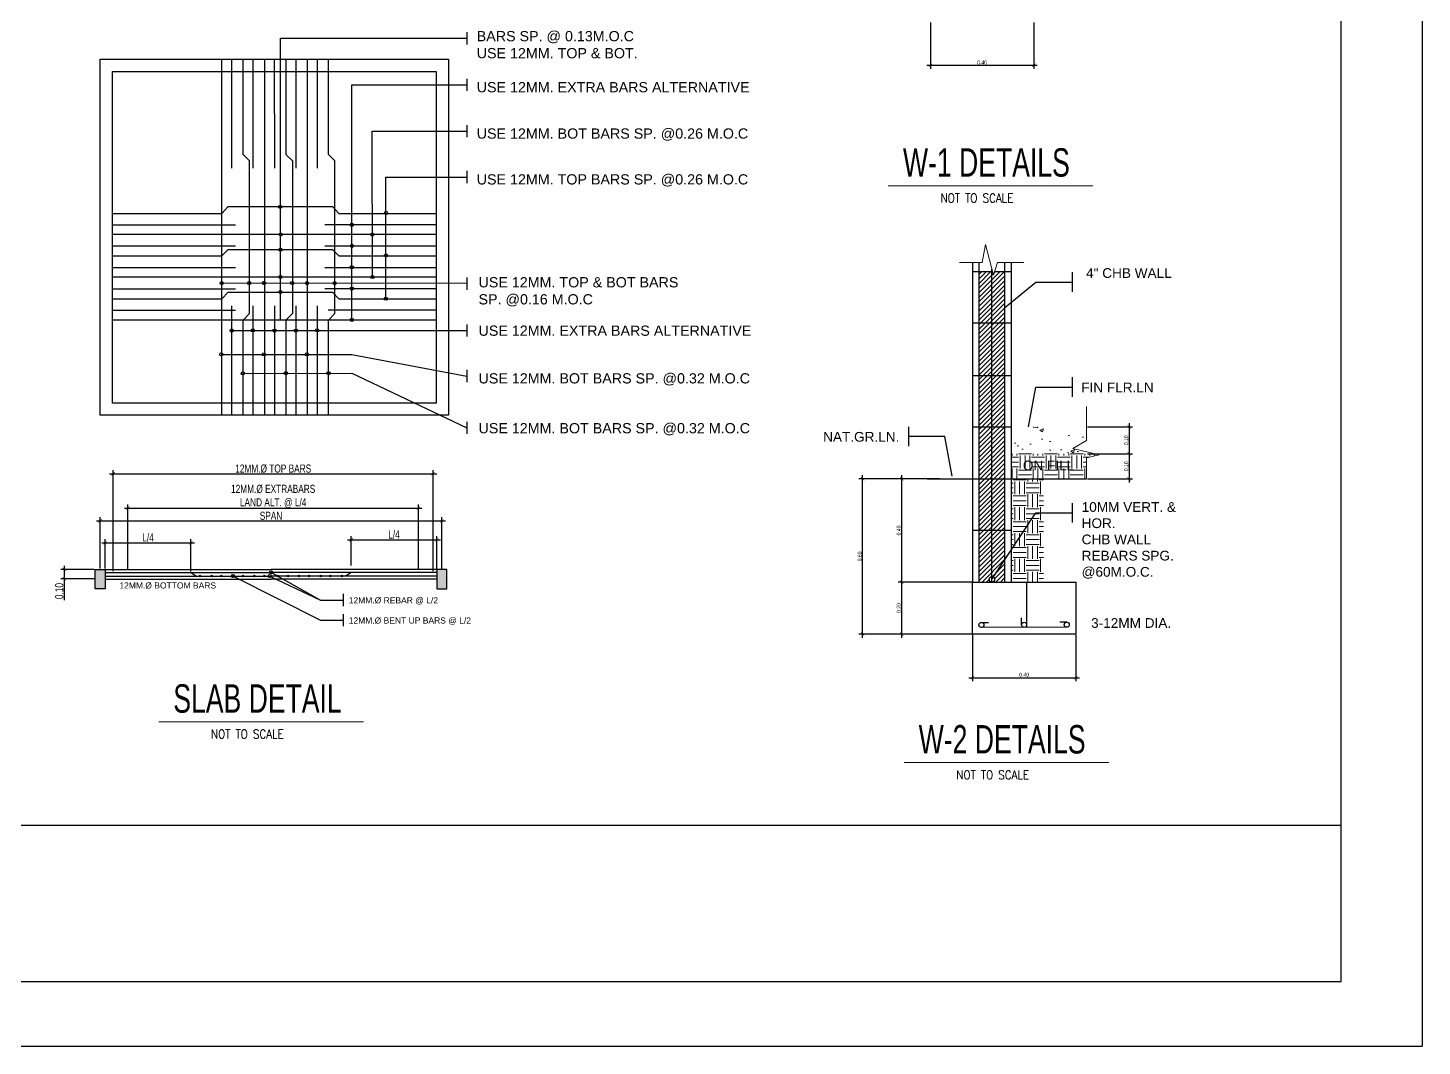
# Model space of a CAD drawing. Header units: millimetres. Extents: x -248340 to 456025, y 261499 to 1049645.
# Drawn here: x 60370 to 103492, y 292260 to 323761 of the extents above; entities that cross this region are included whole.
import ezdxf

# ---------------------------------------------------------------- set-up
doc = ezdxf.new("R2010")
doc.units = ezdxf.units.MM
doc.header["$LTSCALE"] = 8
doc.header["$MEASUREMENT"] = 0
doc.header["$PDMODE"] = 3
doc.header["$PDSIZE"] = 0.3125
doc.layers.get('0').update_dxf_attribs({"linetype": 'CONTINUOUS'})
doc.layers.get('DEFPOINTS').update_dxf_attribs({"color": 8, "linetype": 'CONTINUOUS'})
for name, color, linetype, lineweight in [('10. Rebar', 10, 'CONTINUOUS', 25), ('12. Dimension', 251, 'CONTINUOUS', 5), ('13. Text', 2, 'CONTINUOUS', 5), ('9. Ground', 26, 'CONTINUOUS', 5), ('DIM', 2, 'CONTINUOUS', 25), ('S_wall', 251, 'CONTINUOUS', 0)]:
    doc.layers.add(name, color=color, linetype=linetype, lineweight=lineweight)
doc.layers.add('MARK', color=7, linetype='CONTINUOUS')
doc.layers.add('TEXT', color=2, linetype='CONTINUOUS')
doc.layers.add('mv', color=30, linetype='CONTINUOUS', plot=False)
doc.styles.add('ARIAL', font='arial.ttf')
doc.styles.add('EN-SCL-DIM', font='swisscl.ttf')
doc.styles.add('ROMANS', font='ROMANS', dxfattribs={"width": 0.8, "bigfont": 'BIGFONT'})
doc.styles.get("Standard").update_dxf_attribs({"font": 'txt.shx', "width": 0.7, "bigfont": 'extfont.shx'})
doc.dimstyles.new('JEMAR 1-0030', dxfattribs={"dimtxt": 0.06, "dimasz": 0.045, "dimexe": 0.045, "dimexo": 0.03, "dimgap": 0.03, "dimtad": 1, "dimzin": 1, "dimdsep": 46, "dimtxsty": 'ARIAL', "dimblk": 'DOTBLANK', "dimcen": 0.15, "dimclrd": 7, "dimclre": 7, "dimadec": 0, "dimazin": 0, "dimtfac": 1, "dimtmove": 0, "dimatfit": 3, "dimldrblk": 'OPEN90', "dimfxl": 1, "dimarcsym": 0})
doc.dimstyles.new('SC50', dxfattribs={"dimscale": 0.5, "dimtxt": 250, "dimasz": 200, "dimexe": 220, "dimexo": 50, "dimgap": 50, "dimtad": 1, "dimdec": 0, "dimrnd": 1, "dimzin": 0, "dimdsep": 46, "dimlunit": 6, "dimtxsty": 'EN-SCL-DIM', "dimblk": 'ARCHTICK', "dimcen": 100, "dimdle": 220, "dimclrd": 1, "dimclre": 1, "dimclrt": 3, "dimadec": 0, "dimazin": 0, "dimtfac": 1, "dimtdec": 0, "dimtofl": 0, "dimtmove": 0, "dimatfit": 3, "dimldrblk": 'OPEN90', "dimfxl": 1, "dimtolj": 1, "dimtzin": 0, "dimarcsym": 1})

# ---------------------------------------------------------------- blocks, each defined once
blk = doc.blocks.new('_ArchTick')
at = {"color": 0, "linetype": 'ByBlock', "const_width": 0.15}
blk.add_lwpolyline([(-0.5, -0.5), (0.5, 0.5)], dxfattribs=at)
blk = doc.blocks.new('*D817')
at = {"layer": 'DEFPOINTS', "color": 0, "lineweight": 30, "ltscale": 1.25, "transparency": 16777216}
for p in [(61494, 306721), (62450, 307009), (62450, 306721)]:
    blk.add_point(p, dxfattribs=at)
at = {"layer": 'DIM', "color": 1, "lineweight": -2, "ltscale": 1.25, "transparency": 16777216}
for p, q in [((61494, 307119), (61494, 306721)), ((62425, 307009), (61384, 307009)), ((62425, 306721), (61384, 306721)), ((61494, 306721), (61494, 306055))]:
    blk.add_line(p, q, dxfattribs=at)
at = {"layer": 'DIM', "color": 1, "lineweight": -2, "ltscale": 1.25, "transparency": 16777216, "xscale": 100, "yscale": 100, "zscale": 100}
for p, rotation in [((61494, 307009), 90), ((61494, 306721), 270)]:
    blk.add_blockref('_ArchTick', p, dxfattribs=dict(at, rotation=rotation))
at = {"layer": 'DIM', "color": 3, "lineweight": -3, "ltscale": 1.25, "transparency": 16777216, "insert": (61341, 306338), "char_height": 125, "attachment_point": 5, "rotation": 90, "style": 'EN-SCL-DIM'}
blk.add_mtext('\\A1;{\\H2x;0.10}', dxfattribs=at)
blk = doc.blocks.new('_Open90')
at = {"color": 0, "linetype": 'ByBlock', "lineweight": -2}
for p, q in [((0, 0), (-1, 0)), ((-0.5, 0.5), (0, 0)), ((0, 0), (-0.5, -0.5))]:
    blk.add_line(p, q, dxfattribs=at)
blk = doc.blocks.new('*D818')
at = {"layer": 'DEFPOINTS', "color": 0, "lineweight": 30, "ltscale": 1.25, "transparency": 16777216}
for p in [(73174, 308511), (62606, 307009), (73174, 307009)]:
    blk.add_point(p, dxfattribs=at)
at = {"layer": 'DIM', "color": 1, "lineweight": -2, "ltscale": 1.25, "transparency": 16777216}
for p, q in [((62496, 308511), (73284, 308511)), ((62606, 307034), (62606, 308621)), ((73174, 307034), (73174, 308621))]:
    blk.add_line(p, q, dxfattribs=at)
at = {"layer": 'DIM', "color": 1, "lineweight": -2, "ltscale": 1.25, "transparency": 16777216, "xscale": 100, "yscale": 100, "zscale": 100, "rotation": 180}
blk.add_blockref('_ArchTick', (62606, 308511), dxfattribs=at)
at = {"layer": 'DIM', "color": 1, "lineweight": -2, "ltscale": 1.25, "transparency": 16777216, "xscale": 100, "yscale": 100, "zscale": 100}
blk.add_blockref('_ArchTick', (73174, 308511), dxfattribs=at)
at = {"layer": 'DIM', "color": 3, "lineweight": -3, "ltscale": 1.25, "transparency": 16777216, "insert": (67890, 308666), "char_height": 125, "attachment_point": 5, "style": 'EN-SCL-DIM'}
blk.add_mtext('\\A1;{\\H2x;SPAN}', dxfattribs=at)
blk = doc.blocks.new('*D819')
at = {"layer": 'DEFPOINTS', "color": 0, "lineweight": 30, "ltscale": 1.25, "transparency": 16777216}
for p in [(65412, 307829), (62762, 307009), (65412, 306917)]:
    blk.add_point(p, dxfattribs=at)
at = {"layer": 'DIM', "color": 1, "lineweight": -2, "ltscale": 1.25, "transparency": 16777216}
for p, q in [((62762, 307034), (62762, 307939)), ((65412, 306942), (65412, 307939)), ((62652, 307829), (65522, 307829))]:
    blk.add_line(p, q, dxfattribs=at)
at = {"layer": 'DIM', "color": 1, "lineweight": -2, "ltscale": 1.25, "transparency": 16777216, "xscale": 100, "yscale": 100, "zscale": 100, "rotation": 180}
blk.add_blockref('_ArchTick', (62762, 307829), dxfattribs=at)
at = {"layer": 'DIM', "color": 1, "lineweight": -2, "ltscale": 1.25, "transparency": 16777216, "xscale": 100, "yscale": 100, "zscale": 100}
blk.add_blockref('_ArchTick', (65412, 307829), dxfattribs=at)
at = {"layer": 'DIM', "color": 3, "lineweight": -3, "ltscale": 1.25, "transparency": 16777216, "insert": (64087, 307995), "char_height": 125, "attachment_point": 5, "style": 'EN-SCL-DIM'}
blk.add_mtext('\\A1;{\\H2x;L/4}', dxfattribs=at)
blk = doc.blocks.new('*D814')
at = {"layer": 'DEFPOINTS', "color": 0, "lineweight": 30, "ltscale": 1.25, "transparency": 16777216}
for p in [(72905, 309966), (63009, 306924), (72905, 306931)]:
    blk.add_point(p, dxfattribs=at)
at = {"layer": 'DIM', "color": 1, "lineweight": -2, "ltscale": 1.25, "transparency": 16777216}
for p, q in [((63009, 306949), (63009, 310076)), ((72905, 306956), (72905, 310076)), ((62899, 309966), (73015, 309966))]:
    blk.add_line(p, q, dxfattribs=at)
at = {"layer": 'DIM', "color": 1, "lineweight": -2, "ltscale": 1.25, "transparency": 16777216, "xscale": 100, "yscale": 100, "zscale": 100, "rotation": 180}
blk.add_blockref('_ArchTick', (63009, 309966), dxfattribs=at)
at = {"layer": 'DIM', "color": 1, "lineweight": -2, "ltscale": 1.25, "transparency": 16777216, "xscale": 100, "yscale": 100, "zscale": 100}
blk.add_blockref('_ArchTick', (72905, 309966), dxfattribs=at)
at = {"layer": 'DIM', "color": 3, "lineweight": -3, "ltscale": 1.25, "transparency": 16777216, "insert": (67957, 310123), "char_height": 125, "attachment_point": 5, "style": 'EN-SCL-DIM'}
blk.add_mtext('\\A1;{\\H2x;12MM.%%C TOP BARS}', dxfattribs=at)
blk = doc.blocks.new('*D815')
at = {"layer": 'DEFPOINTS', "color": 0, "lineweight": 30, "ltscale": 1.25, "transparency": 16777216}
for p in [(73018, 307922), (70368, 307102), (73018, 307009)]:
    blk.add_point(p, dxfattribs=at)
at = {"layer": 'DIM', "color": 1, "lineweight": -2, "ltscale": 1.25, "transparency": 16777216}
for p, q in [((70258, 307922), (73128, 307922)), ((70368, 307127), (70368, 308032)), ((73018, 307034), (73018, 308032))]:
    blk.add_line(p, q, dxfattribs=at)
at = {"layer": 'DIM', "color": 1, "lineweight": -2, "ltscale": 1.25, "transparency": 16777216, "xscale": 100, "yscale": 100, "zscale": 100, "rotation": 180}
blk.add_blockref('_ArchTick', (70368, 307922), dxfattribs=at)
at = {"layer": 'DIM', "color": 1, "lineweight": -2, "ltscale": 1.25, "transparency": 16777216, "xscale": 100, "yscale": 100, "zscale": 100}
blk.add_blockref('_ArchTick', (73018, 307922), dxfattribs=at)
at = {"layer": 'DIM', "color": 3, "lineweight": -3, "ltscale": 1.25, "transparency": 16777216, "insert": (71693, 308087), "char_height": 125, "attachment_point": 5, "style": 'EN-SCL-DIM'}
blk.add_mtext('\\A1;{\\H2x;L/4}', dxfattribs=at)
blk = doc.blocks.new('*D816')
at = {"layer": 'DEFPOINTS', "color": 0, "lineweight": 30, "ltscale": 1.25, "transparency": 16777216}
for p in [(72448, 308904), (63465, 306989), (72448, 306982)]:
    blk.add_point(p, dxfattribs=at)
at = {"layer": 'DIM', "color": 1, "lineweight": -2, "ltscale": 1.25, "transparency": 16777216}
for p, q in [((63355, 308904), (72558, 308904)), ((63465, 307014), (63465, 309014)), ((72448, 307007), (72448, 309014))]:
    blk.add_line(p, q, dxfattribs=at)
at = {"layer": 'DIM', "color": 1, "lineweight": -2, "ltscale": 1.25, "transparency": 16777216, "xscale": 100, "yscale": 100, "zscale": 100, "rotation": 180}
blk.add_blockref('_ArchTick', (63465, 308904), dxfattribs=at)
at = {"layer": 'DIM', "color": 1, "lineweight": -2, "ltscale": 1.25, "transparency": 16777216, "xscale": 100, "yscale": 100, "zscale": 100}
blk.add_blockref('_ArchTick', (72448, 308904), dxfattribs=at)
at = {"layer": 'DIM', "color": 3, "lineweight": -3, "ltscale": 1.25, "transparency": 16777216, "insert": (67956, 309266), "char_height": 125, "attachment_point": 5, "style": 'EN-SCL-DIM'}
blk.add_mtext('\\A1;{\\H2x;12MM.%%C EXTRABARS\\PLAND ALT. @ L/4}', dxfattribs=at)
blk = doc.blocks.new('_DOTBLANK')
at = {"color": 0, "linetype": 'ByBlock', "lineweight": -2}
blk.add_line((-0.5, 0), (-1, 0), dxfattribs=at)
blk.add_circle((0, 0), 0.5, dxfattribs=at)
blk = doc.blocks.new('*D845')
at = {"layer": 'DEFPOINTS', "color": 0, "lineweight": 30, "ltscale": 1.25, "transparency": 16777216}
for p in [(88283, 323952), (91480, 323952), (91480, 322603)]:
    blk.add_point(p, dxfattribs=at)
at = {"layer": 'DIM', "color": 1, "lineweight": -2, "ltscale": 1.25, "transparency": 16777216}
for p, q in [((88283, 323927), (88283, 322493)), ((91480, 323927), (91480, 322493)), ((88173, 322603), (91590, 322603))]:
    blk.add_line(p, q, dxfattribs=at)
at = {"layer": 'DIM', "color": 1, "lineweight": -2, "ltscale": 1.25, "transparency": 16777216, "xscale": 100, "yscale": 100, "zscale": 100, "rotation": 180}
blk.add_blockref('_ArchTick', (88283, 322603), dxfattribs=at)
at = {"layer": 'DIM', "color": 1, "lineweight": -2, "ltscale": 1.25, "transparency": 16777216, "xscale": 100, "yscale": 100, "zscale": 100}
blk.add_blockref('_ArchTick', (91480, 322603), dxfattribs=at)
at = {"layer": 'DIM', "color": 3, "ltscale": 1.25, "transparency": 16777216, "insert": (89882, 322692), "char_height": 125, "attachment_point": 5, "style": 'EN-SCL-DIM'}
blk.add_mtext('\\A1;0.40', dxfattribs=at)
blk = doc.blocks.new('*D842')
at = {"layer": 'DEFPOINTS', "color": 0, "lineweight": 30, "ltscale": 1.25, "transparency": 16777216}
for p in [(93115, 311418), (93115, 310587), (94429, 310587)]:
    blk.add_point(p, dxfattribs=at)
at = {"layer": 'DIM', "color": 1, "lineweight": -2, "ltscale": 1.25, "transparency": 16777216}
for p, q in [((93140, 311418), (94539, 311418)), ((94429, 311528), (94429, 310477)), ((93140, 310587), (94539, 310587))]:
    blk.add_line(p, q, dxfattribs=at)
at = {"layer": 'DIM', "color": 1, "lineweight": -2, "ltscale": 1.25, "transparency": 16777216, "xscale": 100, "yscale": 100, "zscale": 100}
for p, rotation in [((94429, 311418), 90), ((94429, 310587), 270)]:
    blk.add_blockref('_ArchTick', p, dxfattribs=dict(at, rotation=rotation))
at = {"layer": 'DIM', "color": 3, "ltscale": 1.25, "transparency": 16777216, "insert": (94340, 311003), "char_height": 125, "attachment_point": 5, "rotation": 90, "style": 'EN-SCL-DIM'}
blk.add_mtext('\\A1;0.10', dxfattribs=at)
blk = doc.blocks.new('*D843')
at = {"layer": 'DEFPOINTS', "color": 0, "lineweight": 30, "ltscale": 1.25, "transparency": 16777216}
for p in [(93115, 310587), (93115, 309811), (94429, 309811)]:
    blk.add_point(p, dxfattribs=at)
at = {"layer": 'DIM', "color": 1, "lineweight": -2, "ltscale": 1.25, "transparency": 16777216}
for p, q in [((93140, 310587), (94539, 310587)), ((94429, 310697), (94429, 309701)), ((93140, 309811), (94539, 309811))]:
    blk.add_line(p, q, dxfattribs=at)
at = {"layer": 'DIM', "color": 1, "lineweight": -2, "ltscale": 1.25, "transparency": 16777216, "xscale": 100, "yscale": 100, "zscale": 100}
for p, rotation in [((94429, 310587), 90), ((94429, 309811), 270)]:
    blk.add_blockref('_ArchTick', p, dxfattribs=dict(at, rotation=rotation))
at = {"layer": 'DIM', "color": 3, "ltscale": 1.25, "transparency": 16777216, "insert": (94340, 310199), "char_height": 125, "attachment_point": 5, "rotation": 90, "style": 'EN-SCL-DIM'}
blk.add_mtext('\\A1;0.10', dxfattribs=at)
blk = doc.blocks.new('*D848')
at = {"layer": 'DEFPOINTS', "color": 0, "lineweight": 30, "ltscale": 1.25, "transparency": 16777216}
for p in [(89585, 305006), (92782, 305006), (92782, 303657)]:
    blk.add_point(p, dxfattribs=at)
at = {"layer": 'DIM', "color": 1, "lineweight": -2, "ltscale": 1.25, "transparency": 16777216}
for p, q in [((89585, 304981), (89585, 303547)), ((92782, 304981), (92782, 303547)), ((89475, 303657), (92892, 303657))]:
    blk.add_line(p, q, dxfattribs=at)
at = {"layer": 'DIM', "color": 1, "lineweight": -2, "ltscale": 1.25, "transparency": 16777216, "xscale": 100, "yscale": 100, "zscale": 100, "rotation": 180}
blk.add_blockref('_ArchTick', (89585, 303657), dxfattribs=at)
at = {"layer": 'DIM', "color": 1, "lineweight": -2, "ltscale": 1.25, "transparency": 16777216, "xscale": 100, "yscale": 100, "zscale": 100}
blk.add_blockref('_ArchTick', (92782, 303657), dxfattribs=at)
at = {"layer": 'DIM', "color": 3, "ltscale": 1.25, "transparency": 16777216, "insert": (91184, 303746), "char_height": 125, "attachment_point": 5, "style": 'EN-SCL-DIM'}
blk.add_mtext('\\A1;0.40', dxfattribs=at)
blk = doc.blocks.new('*D849')
at = {"layer": 'DEFPOINTS', "color": 0, "lineweight": 30, "ltscale": 1.25, "transparency": 16777216}
for p in [(87395, 306614), (89585, 306614), (89585, 305006)]:
    blk.add_point(p, dxfattribs=at)
at = {"layer": 'DIM', "color": 1, "lineweight": -2, "ltscale": 1.25, "transparency": 16777216}
for p, q in [((89560, 306614), (87285, 306614)), ((87395, 304896), (87395, 306724)), ((89560, 305006), (87285, 305006))]:
    blk.add_line(p, q, dxfattribs=at)
at = {"layer": 'DIM', "color": 1, "lineweight": -2, "ltscale": 1.25, "transparency": 16777216, "xscale": 100, "yscale": 100, "zscale": 100}
for p, rotation in [((87395, 306614), 90), ((87395, 305006), 270)]:
    blk.add_blockref('_ArchTick', p, dxfattribs=dict(at, rotation=rotation))
at = {"layer": 'DIM', "color": 3, "ltscale": 1.25, "transparency": 16777216, "insert": (87306, 305810), "char_height": 125, "attachment_point": 5, "rotation": 90, "style": 'EN-SCL-DIM'}
blk.add_mtext('\\A1;0.20', dxfattribs=at)
blk = doc.blocks.new('*D844')
at = {"layer": 'DEFPOINTS', "color": 0, "lineweight": 30, "ltscale": 1.25, "transparency": 16777216}
for p in [(87395, 309811), (88587, 309811), (89585, 306614)]:
    blk.add_point(p, dxfattribs=at)
at = {"layer": 'DIM', "color": 1, "lineweight": -2, "ltscale": 1.25, "transparency": 16777216}
for p, q in [((88562, 309811), (87285, 309811)), ((87395, 306504), (87395, 309921)), ((89560, 306614), (87285, 306614))]:
    blk.add_line(p, q, dxfattribs=at)
at = {"layer": 'DIM', "color": 1, "lineweight": -2, "ltscale": 1.25, "transparency": 16777216, "xscale": 100, "yscale": 100, "zscale": 100}
for p, rotation in [((87395, 309811), 90), ((87395, 306614), 270)]:
    blk.add_blockref('_ArchTick', p, dxfattribs=dict(at, rotation=rotation))
at = {"layer": 'DIM', "color": 3, "ltscale": 1.25, "transparency": 16777216, "insert": (87306, 308212), "char_height": 125, "attachment_point": 5, "rotation": 90, "style": 'EN-SCL-DIM'}
blk.add_mtext('\\A1;0.40', dxfattribs=at)
blk = doc.blocks.new('*D850')
at = {"layer": 'DEFPOINTS', "color": 0, "lineweight": 30, "ltscale": 1.25, "transparency": 16777216}
for p in [(86185, 309811), (88587, 309811), (89585, 305006)]:
    blk.add_point(p, dxfattribs=at)
at = {"layer": 'DIM', "color": 1, "lineweight": -2, "ltscale": 1.25, "transparency": 16777216}
for p, q in [((88562, 309811), (86075, 309811)), ((86185, 304896), (86185, 309921)), ((89560, 305006), (86075, 305006))]:
    blk.add_line(p, q, dxfattribs=at)
at = {"layer": 'DIM', "color": 1, "lineweight": -2, "ltscale": 1.25, "transparency": 16777216, "xscale": 100, "yscale": 100, "zscale": 100}
for p, rotation in [((86185, 309811), 90), ((86185, 305006), 270)]:
    blk.add_blockref('_ArchTick', p, dxfattribs=dict(at, rotation=rotation))
at = {"layer": 'DIM', "color": 3, "ltscale": 1.25, "transparency": 16777216, "insert": (86096, 307409), "char_height": 125, "attachment_point": 5, "rotation": 90, "style": 'EN-SCL-DIM'}
blk.add_mtext('\\A1;0.60', dxfattribs=at)

msp = doc.modelspace()

# ---------------------------------------------------------------- hatches: boundary and pattern name
at = {"ltscale": 1.25}
h = msp.add_hatch(dxfattribs=at)
h.set_pattern_fill('ANSI31', color=5, scale=800)
h.set_pattern_definition([(45, (-213390.2, 582180.13), (-70.710678, 70.710678), [])])
h.paths.add_polyline_path([(90577.175, 316222.885), (90268.84, 316222.885), (90231.871, 316112.012), (90203.618, 316222.885), (89780.43, 316222.885), (89780.43, 309810.758), (90577.175, 309810.758)])
h.paths.add_polyline_path([(90577.175, 309810.758), (89780.43, 309810.758), (89780.43, 306613.842), (90177.482, 306613.842, -0.388447566), (90100.487, 306697.994, -1), (90269.457, 306697.994, -0.388447566), (90192.461, 306613.842), (90577.175, 306613.842)])
at = {"lineweight": -3, "ltscale": 1.25}
h = msp.add_hatch(color=5, dxfattribs=at)
h.dxf.hatch_style = 1
h.paths.add_polyline_path([(62450.364, 306408.914), (62762.195, 306408.914), (62762.195, 307009.5), (62450.364, 307009.5)])
h = msp.add_hatch(color=5, dxfattribs=at)
h.dxf.hatch_style = 1
edge = h.paths.add_edge_path()
edge.add_arc((65695.967, 306801.821), 23.353, 0, 360)
h = msp.add_hatch(color=5, dxfattribs=at)
h.dxf.hatch_style = 1
edge = h.paths.add_edge_path()
edge.add_arc((66054.504, 306801.821), 23.353, 0, 360)
h = msp.add_hatch(color=5, dxfattribs=at)
h.dxf.hatch_style = 1
edge = h.paths.add_edge_path()
edge.add_arc((66354.277, 306801.821), 23.353, 0, 360)
h = msp.add_hatch(color=5, dxfattribs=at)
h.dxf.hatch_style = 1
edge = h.paths.add_edge_path()
edge.add_arc((66712.328, 306801.821), 23.353, 0, 360)
h = msp.add_hatch(color=5, dxfattribs=at)
h.dxf.hatch_style = 1
edge = h.paths.add_edge_path()
edge.add_arc((67024.158, 306802.306), 23.353, 0, 360)
h = msp.add_hatch(color=5, dxfattribs=at)
h.dxf.hatch_style = 1
edge = h.paths.add_edge_path()
edge.add_arc((67371.122, 306802.306), 23.353, 0, 360)
h = msp.add_hatch(color=5, dxfattribs=at)
h.dxf.hatch_style = 1
edge = h.paths.add_edge_path()
edge.add_arc((67679.35, 306801.821), 23.353, 0, 360)
h = msp.add_hatch(color=5, dxfattribs=at)
h.dxf.hatch_style = 1
edge = h.paths.add_edge_path()
edge.add_arc((68100.884, 306801.821), 23.353, 0, 360)
h = msp.add_hatch(color=5, dxfattribs=at)
h.dxf.hatch_style = 1
edge = h.paths.add_edge_path()
edge.add_arc((68409.112, 306802.306), 23.353, 0, 360)
h = msp.add_hatch(color=5, dxfattribs=at)
h.dxf.hatch_style = 1
edge = h.paths.add_edge_path()
edge.add_arc((68756.075, 306802.306), 23.353, 0, 360)
h = msp.add_hatch(color=5, dxfattribs=at)
h.dxf.hatch_style = 1
edge = h.paths.add_edge_path()
edge.add_arc((69067.906, 306801.821), 23.353, 0, 360)
h = msp.add_hatch(color=5, dxfattribs=at)
h.dxf.hatch_style = 1
edge = h.paths.add_edge_path()
edge.add_arc((69425.957, 306801.821), 23.353, 0, 360)
h = msp.add_hatch(color=5, dxfattribs=at)
h.dxf.hatch_style = 1
edge = h.paths.add_edge_path()
edge.add_arc((69725.73, 306801.821), 23.353, 0, 360)
h = msp.add_hatch(color=5, dxfattribs=at)
h.dxf.hatch_style = 1
edge = h.paths.add_edge_path()
edge.add_arc((70084.266, 306801.821), 23.353, 0, 360)
h = msp.add_hatch(color=5, dxfattribs=at)
h.dxf.hatch_style = 1
h.paths.add_polyline_path([(73329.87, 307009.5), (73018.039, 307009.5), (73018.039, 306408.914), (73329.87, 306408.914)])
at = {"layer": '9. Ground'}
h = msp.add_hatch(dxfattribs=at)
h.set_pattern_fill('AR-CONC', color=256, scale=160)
h.set_pattern_definition([(50, (-213390.2, 582180.1), (1147.6163, -100.4034), [120, -1320]), (355, (-213390.2, 582180.1), (-222.002, 1203.5074), [96, -1056]), (100.45144, (-213294.6, 582171.8), (925.6142, 1103.104), [101.9843, -1121.8274]), (46.1842, (-213390.2, 582500.1), (1707.586, -264.831), [180, -1980]), (96.63564, (-213247.9, 582478), (1495.459, 1558.59), [152.9765, -1682.742]), (351.18416, (-213390.2, 582500.1), (1495.459, 1558.59), [144, -1584]), (21, (-213230.2, 582420.1), (955.0513, -644.1902), [120, -1320]), (326, (-213230.2, 582420.1), (389.3045, 1160.24), [96, -1056]), (71.45144, (-213150.6, 582366.5), (1344.3558, 516.0498), [101.9843, -1121.8274]), (37.5, (-213390.2, 582180.13), (19.45577, 532.63017), [0, -1043.2, 0, -1072, 0, -1060]), (7.5, (-213390.2, 582180.13), (420.91126, 631.0587), [0, -611.2, 0, -1019.2, 0, -404]), (327.5, (-213747, 582180.13), (854.1159, -36.0878), [0, -400, 0, -1248, 0, -1656]), (317.5, (-213907, 582180.1), (933.0979, 160.168), [0, -520, 0, -828.8, 0, -1176])])
h.paths.add_polyline_path([(93114.573, 311418.419), (90786.237, 311418.419), (90786.237, 310586.87), (93354.926, 310586.87), (92689.596, 310753.18), (93114.573, 310993.442)])
h = msp.add_hatch(dxfattribs=at)
h.set_pattern_fill('EARTH', color=256, scale=1600)
h.set_pattern_definition([(0, (-213390.2, 582180.13), (400, 400), [400, -400]), (0, (-213390.2, 582330.13), (400, 400), [400, -400]), (0, (-213390.2, 582480.13), (400, 400), [400, -400]), (90, (-213340.2, 582530.13), (-400, 400), [400, -400]), (90, (-213190.2, 582530.13), (-400, 400), [400, -400]), (90, (-213040.2, 582530.13), (-400, 400), [400, -400])])
h.paths.add_polyline_path([(90786.237, 310586.87), (90786.237, 309810.758), (93114.573, 309810.758), (93114.573, 310457.481), (93502.629, 310549.949), (93354.926, 310586.87)])
h = msp.add_hatch(dxfattribs=at)
h.set_pattern_fill('EARTH', color=256, scale=1600)
h.set_pattern_definition([(0, (-213556.5, 582180.13), (400, 400), [400, -400]), (0, (-213556.5, 582330.13), (400, 400), [400, -400]), (0, (-213556.5, 582480.13), (400, 400), [400, -400]), (90, (-213506.5, 582530.13), (-400, 400), [400, -400]), (90, (-213356.5, 582530.13), (-400, 400), [400, -400]), (90, (-213206.5, 582530.13), (-400, 400), [400, -400])])
h.paths.add_polyline_path([(91784.095, 306613.842), (90786.237, 306613.842), (90786.237, 309810.758), (91784.095, 309810.758)])

# ---------------------------------------------------------------- linework, layer by layer
at = {"color": 5, "ltscale": 1.25}
for p, q in [((66367.827, 311774.607), (66367.827, 322792.627)), ((66367.827, 322792.627), (67684.515, 322792.627)), ((66668.154, 322792.627), (66668.154, 319420.281)), ((67026.136, 319847.559), (67026.136, 322792.627)), ((67326.464, 322792.627), (67326.464, 319420.281)), ((67684.515, 322792.627), (67684.515, 311774.607)), ((67990.525, 322792.627), (67996.276, 319420.281)), ((68342.824, 322792.627), (68342.824, 319847.559)), ((68654.655, 322792.627), (68654.655, 319420.281)), ((69012.636, 322792.627), (69012.636, 311774.607)), ((69312.964, 322792.627), (69312.964, 319420.281)), ((69670.946, 319847.559), (69670.946, 322792.627)), ((67222.52, 319651.244), (67026.136, 319847.559)), ((67222.52, 314927.563), (67222.52, 319651.244)), ((68342.824, 319847.559), (68550.711, 319651.244)), ((68550.711, 319651.244), (68550.711, 314927.563)), ((69867.33, 319651.244), (69670.946, 319847.559)), ((69867.33, 314927.563), (69867.33, 319651.244)), ((62983.909, 318022.794), (66367.827, 318022.794)), ((66367.827, 318022.794), (66564.211, 318230.682)), ((66564.211, 318230.682), (69786.462, 318230.682)), ((69786.462, 318230.682), (69982.776, 318022.794)), ((69982.776, 318022.794), (72997.14, 318022.794)), ((62983.909, 317664.744), (66795.173, 317664.744)), ((72997.14, 317664.744), (69555.43, 317664.744)), ((72997.14, 317364.485), (62983.909, 317364.485)), ((66795.173, 317006.434), (62983.909, 317006.434)), ((72997.14, 317006.434), (69555.43, 317006.434)), ((62983.909, 316706.176), (66367.827, 316706.176)), ((66367.827, 316706.176), (66564.211, 316902.491)), ((66564.211, 316902.491), (69786.462, 316902.491)), ((69786.462, 316902.491), (69982.776, 316706.176)), ((69982.776, 316706.176), (72997.14, 316706.176)), ((62983.909, 316348.125), (66795.173, 316348.125)), ((69555.43, 316348.125), (72997.14, 316348.125)), ((72997.14, 316047.866), (62983.909, 316047.866)), ((62983.909, 315689.816), (66795.173, 315689.816)), ((72997.14, 315689.816), (69555.43, 315689.816)), ((62983.909, 315377.985), (66367.827, 315377.985)), ((66367.827, 315377.985), (66564.211, 315585.872)), ((66564.211, 315585.872), (69786.462, 315585.872)), ((69786.462, 315585.872), (69982.776, 315377.985)), ((69982.776, 315377.985), (72997.14, 315377.985)), ((62983.909, 315031.506), (66795.173, 315031.506)), ((66668.154, 315158.525), (66668.154, 311774.607)), ((67026.136, 314719.675), (67222.52, 314927.563)), ((67326.464, 315158.525), (67326.464, 311774.607)), ((67996.276, 315158.525), (67996.276, 311774.607)), ((68550.711, 314927.563), (68342.824, 314719.675)), ((68654.655, 315158.525), (68654.655, 311774.607)), ((69312.964, 315158.525), (69312.964, 311774.607)), ((72997.14, 315031.506), (69658.451, 315031.506)), ((69670.946, 314719.675), (69867.33, 314927.563)), ((72997.14, 314719.675), (62983.909, 314719.675)), ((67026.136, 311774.607), (67026.136, 314719.675)), ((68342.824, 314719.675), (68342.824, 311774.607)), ((69670.946, 311774.607), (69670.946, 314719.675))]:
    msp.add_line(p, q, dxfattribs=at)
at = {"color": 3, "ltscale": 1.25}
for p, q in [((89585.148, 316500.068), (89585.148, 306613.842)), ((89780.43, 316500.068), (89780.43, 306613.842)), ((90577.175, 316500.068), (90577.175, 306613.842)), ((90786.237, 316500.068), (90786.237, 306613.842)), ((88180.718, 309810.758), (93114.573, 309810.758))]:
    msp.add_line(p, q, dxfattribs=at)
at = {"color": 1, "ltscale": 1.25}
for p, q in [((89585.148, 316222.885), (90203.618, 316222.885)), ((90184.972, 306613.509), (90184.972, 316296.058)), ((90268.84, 316222.885), (90786.237, 316222.885)), ((89585.148, 314633.74), (90786.237, 314633.74)), ((89585.148, 313007.564), (90786.237, 313007.564)), ((89585.148, 311418.419), (90786.237, 311418.419)), ((89585.148, 308221.613), (90786.237, 308221.613)), ((91266.699, 305213.723), (91266.699, 306613.842)), ((89855.911, 305368.124), (90077.72, 305368.196)), ((91101.682, 305287.288), (91101.61, 305509.097)), ((92504.833, 305375.76), (92283.025, 305375.832)), ((92499.449, 305217.355), (89862.32, 305209.585))]:
    msp.add_line(p, q, dxfattribs=at)
at = {"lineweight": -3, "ltscale": 1.25}
for p, q in [((62762.195, 307009.5), (67890.117, 307009.5)), ((62762.195, 306917.059), (67890.078, 306917.059)), ((62762.195, 306801.613), (67890.117, 306801.613)), ((62762.195, 306709.172), (67890.078, 306709.172)), ((65412.27, 306917.059), (65580.244, 306801.613)), ((73018.039, 307009.5), (67890.117, 307009.5)), ((73018.039, 306801.613), (67890.117, 306801.613)), ((73018.039, 306917.059), (67890.156, 306917.059)), ((73018.039, 306709.172), (67890.156, 306709.172)), ((70367.964, 306917.059), (70199.99, 306801.613))]:
    msp.add_line(p, q, dxfattribs=at)
at = {"lineweight": -2, "ltscale": 1.25}
for points in [[(62602.782, 322792.627), (73378.267, 322792.627), (73378.267, 311774.607), (62602.782, 311774.607)], [(62983.909, 322411.5), (72997.14, 322411.5), (72997.14, 312155.734), (62983.909, 312155.734)]]:
    msp.add_lwpolyline(points, close=True, dxfattribs=at)
at = {"color": 2, "lineweight": -3, "ltscale": 1.25}
for points in [[(62450.364, 307009.5), (62762.195, 307009.5), (62762.195, 306408.914), (62450.364, 306408.914)], [(73329.87, 307009.5), (73018.039, 307009.5), (73018.039, 306408.914), (73329.87, 306408.914)]]:
    msp.add_lwpolyline(points, close=True, dxfattribs=at)
at = {"color": 3, "ltscale": 1.25}
msp.add_lwpolyline([(89585.148, 306613.842), (92781.954, 306613.842), (92781.954, 305006.292), (89585.148, 305006.292)], close=True, dxfattribs=at)
at = {"color": 1, "lineweight": -3, "ltscale": 1.25}
for centre in [(65695.967, 306801.821), (66054.504, 306801.821), (66354.277, 306801.821), (66712.328, 306801.821), (67024.158, 306802.306), (67371.122, 306802.306), (67679.35, 306801.821), (68100.884, 306801.821), (68409.112, 306802.306), (68756.075, 306802.306), (69067.906, 306801.821), (69425.957, 306801.821), (69725.73, 306801.821), (70084.266, 306801.821)]:
    msp.add_circle(centre, 23.353, dxfattribs=at)
at = {"color": 1, "ltscale": 1.25}
for centre, radius in [((90184.972, 306697.994), 84.485), ((89861.295, 305288.921), 79.203), ((91180.884, 305292.673), 79.203), ((92499.449, 305296.558), 79.203)]:
    msp.add_circle(centre, radius, dxfattribs=at)
at = {"layer": '10. Rebar', "lineweight": -3}
for p, q in [((73947.463, 323627.372), (73947.463, 323251.355)), ((73947.463, 322185.847), (73947.463, 321809.831)), ((73947.463, 320752.328), (73947.463, 320376.311)), ((73947.463, 319334.191), (73947.463, 318958.174)), ((73947.463, 316033.943), (73947.463, 315657.926)), ((73947.463, 314584.727), (73947.463, 314208.71)), ((73947.463, 313178.702), (73947.463, 312802.686)), ((73947.463, 311573.591), (73947.463, 311197.574)), ((70119.281, 306248.021), (70119.281, 305872.005)), ((70119.281, 305623.605), (70119.281, 305247.588))]:
    msp.add_line(p, q, dxfattribs=at)
at = {"layer": '10. Rebar'}
for p, q in [((92671.966, 316198.259), (92671.966, 315596.632)), ((92671.966, 312951.328), (92671.966, 312349.701)), ((87601.083, 311423.126), (87601.083, 310821.499)), ((92671.966, 309056.776), (92671.966, 308455.149))]:
    msp.add_line(p, q, dxfattribs=at)
at = {"layer": '12. Dimension', "lineweight": -3}
msp.add_line((73947.463, 315855.311), (66371.153, 315866.381), dxfattribs=at)
for centre in [(68174.366, 318225.692), (71446.744, 318032.773), (68187.809, 317369.474), (70389.084, 317669.733), (71026.158, 317369.474), (68184.414, 316899.234), (70395.805, 317016.413), (71445.012, 316717.887), (68177.831, 316051.123), (70389.084, 316353.114), (71026.786, 316052.856), (66362.195, 315863.055), (67213.562, 315866.312), (67672.23, 315869.638), (68541.753, 315866.453), (69000.422, 315863.055), (69858.372, 315864.53), (70389.084, 315694.805), (68177.831, 315589.198), (71440.023, 315382.974), (66670.19, 314396.644), (67328.5, 314401.262), (67998.312, 314396.074), (68656.691, 314395.791), (69315, 314401.262), (70389.084, 314724.665), (66351.499, 313658.619), (67668.118, 313658.619), (68996.309, 313658.619), (67019.857, 313071.338), (68349.087, 313080.347), (69669.656, 313079.483), (66712.328, 306801.821), (67846.169, 306801.613), (67890.156, 306917.059)]:
    msp.add_circle(centre, 48.619, dxfattribs=at)
at = {"layer": '13. Text'}
for p, q in [((89880.736, 316500.068), (89991.72, 317054.433)), ((89991.72, 317054.433), (90231.871, 316112.012)), ((89178.576, 316500.068), (89880.736, 316500.068)), ((90231.871, 316112.012), (90361.26, 316500.068)), ((90361.26, 316500.068), (91174.293, 316500.068)), ((93114.573, 312046.737), (93114.573, 310993.442)), ((93114.573, 310993.442), (92689.596, 310753.18)), ((92689.596, 310753.18), (93502.629, 310549.949)), ((93502.629, 310549.949), (93114.573, 310457.481)), ((93114.573, 310457.481), (93114.573, 309810.758))]:
    msp.add_line(p, q, dxfattribs=at)
at = {"layer": 'mv', "color": 6}
for p, q in [((103491.713, 351659.811), (103491.713, 292259.811)), ((100991.713, 294259.811), (100991.713, 349659.811)), ((100991.713, 299089.285), (21391.713, 299089.285)), ((21391.713, 294259.811), (100991.713, 294259.811)), ((19391.713, 292259.811), (103491.713, 292259.811))]:
    msp.add_line(p, q, dxfattribs=at)
at = {"layer": 'S_wall', "ltscale": 1.25}
for p, q in [((86981.731, 318876.923), (93312.426, 318876.923)), ((64415.134, 302293.748), (70745.829, 302293.748)), ((87468.342, 301031.544), (93799.037, 301031.544))]:
    msp.add_line(p, q, dxfattribs=at)

# ---------------------------------------------------------------- texts
at = {"layer": '13. Text', "style": 'ARIAL'}
for s, insert, char_height, width, attachment_point in [('BARS SP. @ 0.13M.O.C\\PUSE 12MM. TOP & BOT.', (74251.419, 323663.327), 316.06653, 8089.31672, 1), ('USE 12MM. EXTRA BARS ALTERNATIVE', (74251.419, 322083.802), 316.06653, 8089.31672, 1), ('USE 12MM. BOT BARS SP. @0.26 M.O.C', (74251.419, 320650.282), 316.06653, 8089.31672, 1), ('USE 12MM. TOP BARS SP. @0.26 M.O.C', (74251.419, 319232.145), 316.06653, 8089.31672, 1), ('4" CHB WALL', (93099.44, 316326.817), 300.81341, 7698.93279, 1), ('USE 12MM. TOP & BOT BARS \\PSP. @0.16 M.O.C', (74307.503, 316048.77), 316.06653, 8089.31672, 1), ('USE 12MM. EXTRA BARS ALTERNATIVE', (74307.503, 314552.031), 316.06653, 8089.31672, 1), ('USE 12MM. BOT BARS SP. @0.32 M.O.C', (74307.503, 313076.657), 316.06653, 8089.31672, 1), ('FIN FLR.LN', (92948.896, 312788.055), 300.8134, 7698.93279, 1), ('USE 12MM. BOT BARS SP. @0.32 M.O.C', (74307.503, 311534.66), 316.06653, 8089.31672, 1), ('NAT.GR.LN.', (87324.152, 311259.853), 300.8134, 7698.93279, 3), ('ON FILL', (91144.338, 310373.951), 300.8134, 7698.93279, 1), ('10MM VERT. &\\PHOR.\\PCHB WALL\\PREBARS SPG.\\P@60M.O.C.', (92962.106, 309088.448), 300.81341, 7698.93279, 1), ('3-12MM DIA.', (93254.717, 305499.897), 300.81341, 7698.93279, 1)]:
    msp.add_mtext(s, dxfattribs=dict(at, insert=insert, char_height=char_height, width=width, attachment_point=attachment_point))
at = {"layer": '13. Text', "lineweight": -3, "char_height": 188.00838, "width": 4811.833, "attachment_point": 1, "style": 'ARIAL'}
for s, insert in [('12MM.%%C BOTTOM BARS', (63200.014, 306605.161)), ('12MM.%%C REBAR @ L/2', (70292.363, 306145.976)), ('12MM.%%C BENT UP BARS @ L/2', (70292.363, 305521.559))]:
    msp.add_mtext(s, dxfattribs=dict(at, insert=insert))
at = {"layer": 'MARK', "style": 'ROMANS', "width": 0.85}
for p in [(88598.834, 318360.196), (66032.237, 301777.021), (89085.445, 300514.817)]:
    msp.add_text('NOT TO SCALE', height=274.43234, dxfattribs=at).set_placement(p)
at = {"layer": 'TEXT', "char_height": 878.18348, "width": 11830.07864, "attachment_point": 1}
for s, insert in [('{\\fFranklin Gothic Heavy|b0|i0|c0|p34;W-1 DETAILS}', (87434.509, 320036.635)), ('{\\fFranklin Gothic Heavy|b0|i0|c0|p34;SLAB DETAIL}', (64867.911, 303453.46)), ('{\\fFranklin Gothic Heavy|b0|i0|c0|p34;W-2 DETAILS}', (87921.119, 302191.256))]:
    msp.add_mtext(s, dxfattribs=dict(at, insert=insert))

# ---------------------------------------------------------------- dimensions: what is measured, and where the dimension line sits
at = {"layer": 'DIM', "color": 0, "ltscale": 1.25}
for base, p1, p2, picture, middle in [((91480.108, 322602.621), (88283.302, 323951.615), (91480.108, 323951.615), '*D845', (89881.705, 322691.637)), ((92781.954, 303657.298), (89585.148, 305006.292), (92781.954, 305006.292), '*D848', (91183.551, 303746.314))]:
    dim = msp.add_linear_dim(base=base, p1=p1, p2=p2, text='0.40', dimstyle='SC50', dxfattribs=at)
    dim.commit()
    dim.dimension.update_dxf_attribs({"geometry": picture, "text_midpoint": middle})
for base, p1, p2, text, picture, middle in [((94429.273, 310586.87), (93114.573, 311418.419), (93114.573, 310586.87), '0.10', '*D842', (94340.258, 311002.644)), ((94429.273, 309810.758), (93114.573, 310586.87), (93114.573, 309810.758), '0.10', '*D843', (94340.258, 310198.814)), ((86185.072, 309810.758), (89585.148, 305006.292), (88587.29, 309810.758), '0.60', '*D850', (86096.057, 307408.525)), ((87395.403, 309810.758), (89585.148, 306613.842), (88587.29, 309810.758), '0.40', '*D844', (87306.388, 308212.3)), ((87395.403, 306613.842), (89585.148, 305006.292), (89585.148, 306613.842), '0.20', '*D849', (87306.388, 305810.067))]:
    dim = msp.add_linear_dim(base=base, p1=p1, p2=p2, angle=90, text=text, dimstyle='SC50', dxfattribs=at)
    dim.commit()
    dim.dimension.update_dxf_attribs({"geometry": picture, "text_midpoint": middle})
at = {"layer": 'DIM', "color": 0, "lineweight": -3, "ltscale": 1.25}
for base, p1, p2, text, picture, middle in [((72904.662, 309966.071), (63009.095, 306924.266), (72904.662, 306930.78), '{\\H2x;12MM.%%C TOP BARS}', '*D814', (67956.879, 310122.706)), ((73173.954, 308510.861), (62606.279, 307009.5), (73173.954, 307009.5), '{\\H2x;SPAN}', '*D818', (67890.117, 308666.021)), ((65412.27, 307829.476), (62762.195, 307009.5), (65412.27, 306917.059), '{\\H2x;L/4}', '*D819', (64087.232, 307995.04)), ((73018.039, 307921.917), (70367.964, 307101.94), (73018.039, 307009.5), '{\\H2x;L/4}', '*D815', (71693.002, 308087.48))]:
    dim = msp.add_linear_dim(base=base, p1=p1, p2=p2, text=text, dimstyle='SC50', dxfattribs=at)
    dim.commit()
    dim.dimension.update_dxf_attribs({"geometry": picture, "text_midpoint": middle})
dim = msp.add_linear_dim(base=(72447.727, 308903.62), p1=(63464.576, 306988.503), p2=(72447.727, 306982.059), text='{\\H2x;12MM.%%C EXTRABARS\\PLAND ALT. @ L/4}', dimstyle='SC50', dxfattribs=at)
dim.commit()
dim.dimension.update_dxf_attribs({"geometry": '*D816', "text_midpoint": (67956.151, 308903.62), "dimtype": 160})
dim = msp.add_linear_dim(base=(61494.439, 306720.745), p1=(62450.364, 307009.5), p2=(62450.364, 306720.745), angle=90, text='{\\H2x;0.10}', dimstyle='SC50', dxfattribs=at)
dim.commit()
dim.dimension.update_dxf_attribs({"geometry": '*D817', "text_midpoint": (61341.408, 306337.799)})

# ---------------------------------------------------------------- leaders
at = {"layer": '12. Dimension', "lineweight": -3}
for points in [[(68187.809, 314724.665), (68181.088, 323439.364), (73947.463, 323439.364)], [(70387.048, 314719.675), (70387.048, 321997.839), (73947.463, 321997.839)], [(71026.786, 316052.856), (71022.212, 320564.319), (73947.463, 320564.319)], [(71442.976, 315382.835), (71437.987, 319146.182), (73947.463, 319146.182)], [(66670.19, 314396.644), (70387.048, 314396.718), (73947.463, 314396.718)], [(66351.499, 313658.619), (70387.048, 313658.619), (73947.463, 312990.694)], [(67019.857, 313071.338), (70387.048, 313079.483), (73947.463, 311385.582)], [(66756.22, 306780.91), (69415.356, 305435.596), (70119.281, 305435.596)], [(67890.126, 306780.838), (69415.356, 306060.013), (70119.281, 306060.013)], [(67932.542, 306893.242), (69415.356, 306060.013), (70119.281, 306060.013)]]:
    msp.add_leader(points, dimstyle='JEMAR 1-0030', override={"dimclrd": 256, "dimclre": 256}, dxfattribs=at)
at = {"layer": '12. Dimension'}
for points in [[(90577.175, 315101.469), (91545.685, 315897.446), (92671.966, 315897.446)], [(91317.077, 311418.419), (91545.685, 312650.514), (92671.966, 312650.514)], [(88955.971, 309890.217), (88727.364, 311122.313), (87601.083, 311122.313)], [(90176.435, 306687.794), (91545.685, 308755.962), (92671.966, 308755.962)]]:
    msp.add_leader(points, dimstyle='JEMAR 1-0030', override={"dimclrd": 256, "dimclre": 256}, dxfattribs=at)

doc.saveas('drawing.dxf')
